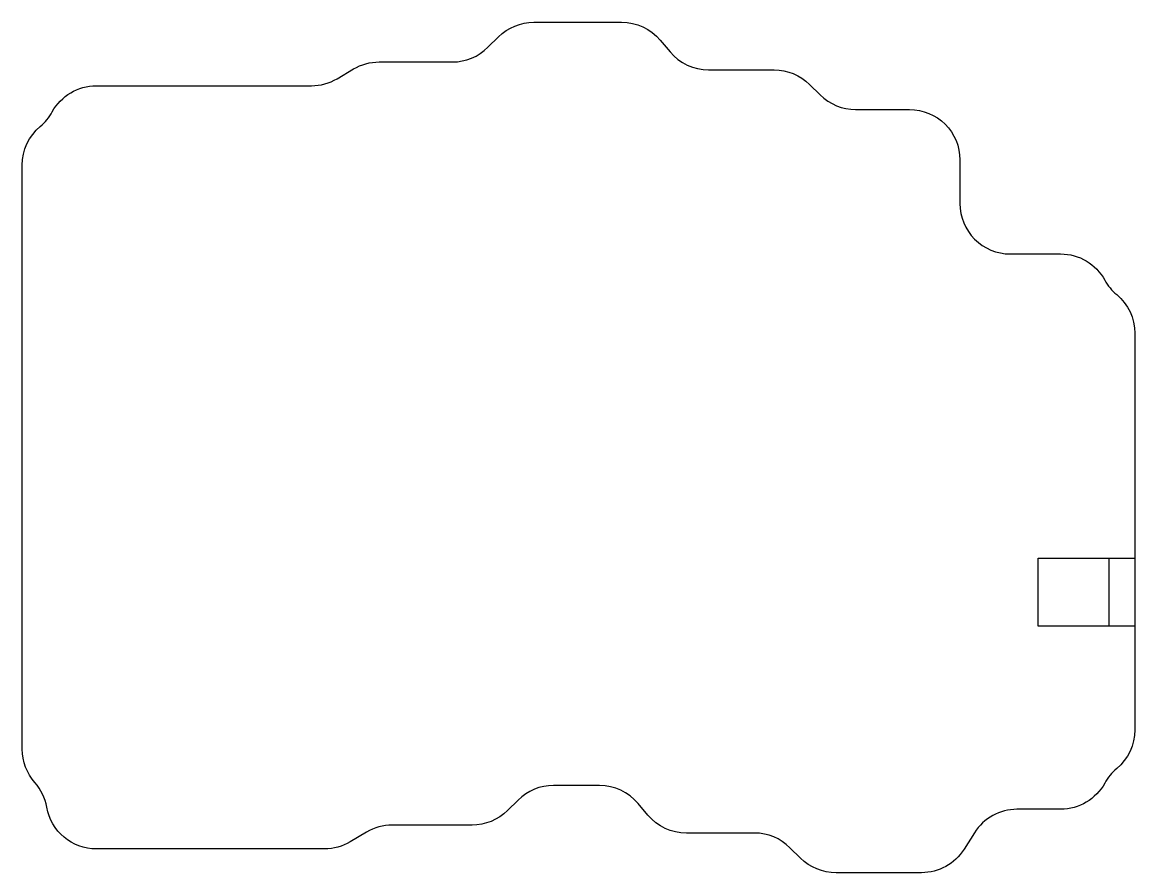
# Model space of a CAD drawing. Header units: millimetres. Extents: x -13 to 127, y -13 to 94.
import ezdxf

# ---------------------------------------------------------------- set-up
doc = ezdxf.new("R2010")
doc.units = ezdxf.units.MM
doc.layers.get('0').update_dxf_attribs({"linetype": 'CONTINUOUS'})

msp = doc.modelspace()

# ---------------------------------------------------------------- linework, layer by layer
for p, q in [((115.14, 26.63), (127.3, 26.63)), ((115.14, 18.08), (115.14, 26.63)), ((124.07, 26.63), (127.3, 26.63)), ((124.07, 18.08), (124.07, 26.63)), ((127.3, 26.63), (127.3, 18.08)), ((127.3, 26.63), (127.3, 18.08)), ((127.3, 18.08), (115.14, 18.08)), ((127.3, 18.08), (124.07, 18.08))]:
    msp.add_line(p, q)
msp.add_lwpolyline([(125.02, 59.87, -0.222221), (127.3, 55), (127.3, 5, -0.222221), (125.02, 0.13, 0.093883), (123.52, -1.7, -0.274219), (117.95, -5), (112.45, -5, 0.257398), (107.09, -7.96), (105.77, -10.04, -0.257398), (100.4, -13), (89.63, -13, -0.19762), (85.16, -11.16), (83.82, -9.84, 0.19762), (79.35, -8), (70.76, -8, -0.2213), (65.9, -5.74), (64.66, -4.26, 0.2213), (59.8, -2), (54, -2, 0.19762), (49.53, -3.84), (48.19, -5.16, -0.19762), (43.72, -7), (33.67, -7, 0.134818), (30.42, -7.89), (28.37, -9.11, -0.134818), (25.13, -10), (-3.65, -10, -0.364104), (-9.9, -4.75, 0.138547), (-11.4, -1.64, -0.183195), (-13, 2.57), (-13, 76.2, -0.222221), (-10.72, 81.07, 0.093883), (-9.22, 82.9, -0.274219), (-3.65, 86.2), (23.48, 86.2, 0.134818), (26.73, 87.09), (28.78, 88.31, -0.134818), (32.02, 89.2), (41.25, 89.2, 0.19762), (45.72, 91.04), (47.06, 92.36, -0.19762), (51.53, 94.2), (62.59, 94.2, -0.2213), (67.45, 91.94), (68.69, 90.46, 0.2213), (73.55, 88.2), (81.82, 88.2, -0.19762), (86.29, 86.36), (87.63, 85.04, 0.19762), (92.1, 83.2), (98.9, 83.2, -0.414214), (105.25, 76.85), (105.25, 71.35, 0.414214), (111.6, 65), (117.95, 65, -0.274219), (123.52, 61.7, 0.093883)], format="xyb", close=True)

doc.saveas('drawing.dxf')
